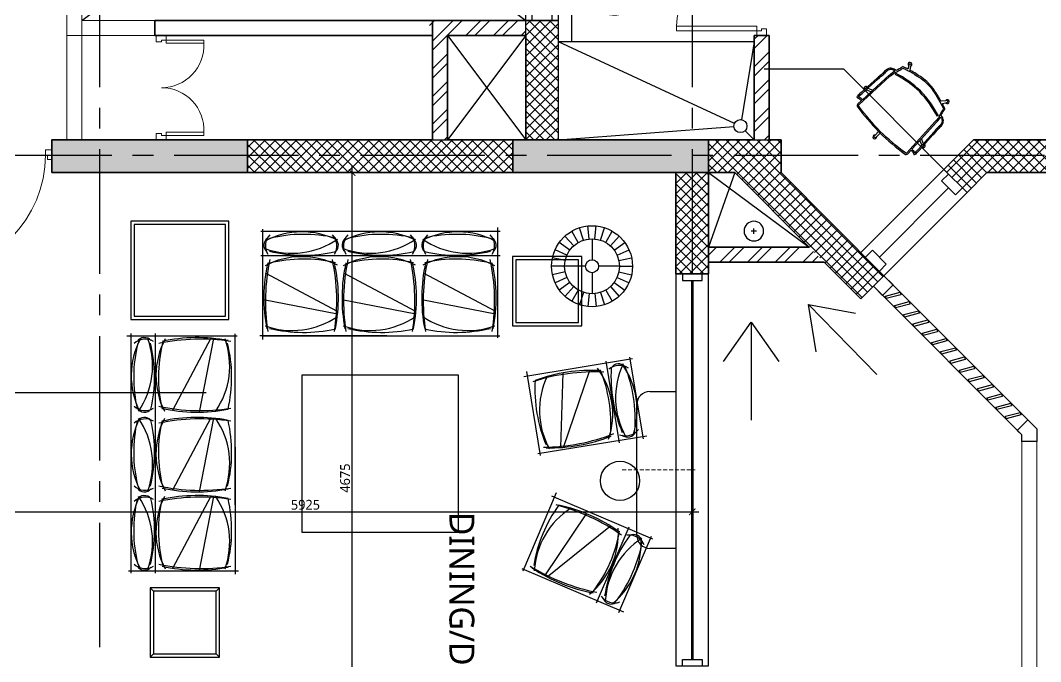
# Model space of a CAD drawing. Header units: millimetres. Extents: x -2409243 to -2334937, y -643723 to -441957.
# Drawn here: x -2354916 to -2347102, y -488084 to -483178 of the extents above; entities that cross this region are included whole.
import ezdxf

# ---------------------------------------------------------------- set-up
doc = ezdxf.new("R2010")
doc.units = ezdxf.units.MM
doc.header["$MEASUREMENT"] = 0
doc.header["$PDMODE"] = 67
doc.linetypes.add('CENTER2', pattern=[28.575, 19.05, -3.175, 3.175, -3.175])
doc.linetypes.add('DASHED2', pattern=[0.375, 0.25, -0.125])
for name, color, linetype in [('A-Anno-Dims', 7, 'Continuous'), ('A-Anno-Grid Lines', 154, 'Continuous'), ('A-Railing', 4, 'Continuous'), ('A-Sanitory', 181, 'Continuous'), ('A-Wall Patt', 8, 'Continuous'), ('A-Window', 4, 'Continuous'), ('S-Conc Patt', 9, 'Continuous'), ('TAGS', 7, 'Continuous')]:
    doc.layers.add(name, color=color, linetype=linetype)
for name, color, linetype, lineweight in [('A-Detail Lines', 8, 'Continuous', 25), ('A-Door', 4, 'Continuous', 9), ('A-DTLS-Elevation', 4, 'Continuous', 25), ('A-DTLS-Fine Elevation', 5, 'Continuous', 25), ('A-Wall Ele', 3, 'Continuous', 20), ('A-Wall Sec', 1, 'Continuous', 30), ('AREA', 6, 'Continuous', 25), ('COL', 15, 'Continuous', 25), ('HVAC Units', 60, 'Continuous', 30), ('S-Concrete', 40, 'Continuous', 30)]:
    doc.layers.add(name, color=color, linetype=linetype, lineweight=lineweight)
doc.layers.add('I-Furniture', color=7, linetype='Continuous', lineweight=25, true_color=0xd17000)
doc.layers.get('A-Anno-Dims').off()
doc.styles.get("Standard").update_dxf_attribs({"font": 'trebuc.ttf'})
doc.dimstyles.new('DIM 1', dxfattribs={"dimtxt": 175, "dimasz": 200, "dimexe": 100, "dimexo": 50, "dimgap": 125, "dimtad": 3, "dimdec": 0, "dimtxsty": 'Standard', "dimblk": 'OBLIQUE', "dimcen": 250, "dimdle": 100, "dimclrd": 256, "dimclre": 256, "dimclrt": 256, "dimadec": 0, "dimazin": 0, "dimtfac": 1, "dimtdec": 0, "dimtmove": 1, "dimatfit": 3, "dimldrblk": 'OBLIQUE', "dimfxl": 300, "dimfxlon": 1, "dimlwd": -1, "dimlwe": -1, "dimarcsym": 0})
doc.dimstyles.new('IIITD_WD_M @ 50', dxfattribs={"dimscale": 50, "dimtxt": 1.5, "dimasz": 1, "dimexe": 0.5, "dimexo": 0.25, "dimgap": 0.3, "dimtad": 1, "dimdec": 0, "dimrnd": 1, "dimzin": 0, "dimdsep": 46, "dimtxsty": 'Standard', "dimblk": 'ARCHTICK', "dimcen": 0.2, "dimdle": 1, "dimclrd": 1, "dimclre": 1, "dimclrt": 5, "dimadec": 0, "dimazin": 0, "dimtfac": 1, "dimtdec": 0, "dimtofl": 0, "dimtmove": 0, "dimatfit": 0, "dimfxl": 2, "dimfxlon": 1, "dimtolj": 1, "dimtzin": 0, "dimlwd": -1, "dimlwe": -1, "dimarcsym": 0})
pattern_1 = [(225, (-1525842.595, -761258.91), (39.7747564, -39.7747564), []), (315, (-1525842.595, -761258.91), (39.7747564, 39.7747564), [])]

# ---------------------------------------------------------------- blocks, each defined once
blk = doc.blocks.new('Cols Residences')
at = {"layer": 'S-Conc Patt'}
for points in [[(-20221.6, -8999.3), (-20221.6, -10499.3), (-19971.6, -10499.3), (-19971.6, -8999.3)], [(-20221.6, -12529.3), (-19971.6, -12529.3), (-19971.6, -14029.3), (-20221.6, -14029.3)]]:
    blk.add_hatch(color=256, dxfattribs=at).paths.add_polyline_path(points)
at = {"layer": 'S-Concrete', "lineweight": 35}
blk.add_lwpolyline([(-20221.6, -8999.3), (-20221.6, -10499.3), (-19971.6, -10499.3), (-19971.6, -8999.3)], close=True, dxfattribs=at)
at = {"layer": 'S-Concrete'}
blk.add_lwpolyline([(-20221.6, -12529.3), (-19971.6, -12529.3), (-19971.6, -14029.3), (-20221.6, -14029.3), (-20221.6, -12529.3)], dxfattribs=at)
blk = doc.blocks.new('Bay Win TRIAN')
at = {"layer": 'A-Window'}
for p, q in [((20940.3, -6881.9), (20303.9, -6245.5)), ((20763.5, -7058.7), (20127.1, -6422.3))]:
    blk.add_line(p, q, dxfattribs=at)
at = {"layer": 'A-Window', "color": 2, "lineweight": 30}
blk.add_line((20268.5, -6386.9), (20798.8, -6917.2), dxfattribs=at)
at = {"layer": 'A-Window'}
for points in [[(20268.5, -6280.8), (20321.5, -6333.9), (20215.5, -6439.9), (20162.4, -6386.9)], [(20904.9, -6917.2), (20851.9, -6864.2), (20745.8, -6970.3), (20798.8, -7023.3)]]:
    blk.add_lwpolyline(points, dxfattribs=at)
blk = doc.blocks.new('Big Drawing Win 3000')
at = {"layer": 'A-Window', "color": 2, "lineweight": 60}
blk.add_line((-25650, -16077.2), (-28550, -16077.2), dxfattribs=at)
at = {"layer": 'A-Window'}
for points in [[(-25600, -15952.2), (-28600, -15952.2), (-28600, -16202.2), (-25600, -16202.2)], [(-28600, -16002.2), (-28550, -16002.2), (-28550, -16152.2), (-28600, -16152.2)], [(-25600, -16002.2), (-25650, -16002.2), (-25650, -16152.2), (-25600, -16152.2)]]:
    blk.add_lwpolyline(points, dxfattribs=at)
blk = doc.blocks.new('ABL_Door_S - 1000 x 2100-11-3 Second Floor Lvl')
at = {"layer": 'A-Door', "color": 5}
for p, q in [((-500, 37.5), (-450, 37.5)), ((-500, -37.5), (-500, 37.5)), ((-450, 37.5), (-450, -2.5)), ((450, 37.5), (450, -2.5)), ((500, 37.5), (450, 37.5)), ((500, -37.5), (500, 37.5)), ((-500, -37.5), (-465, -37.5)), ((-465, -2.5), (-450, -2.5)), ((-465, -37.5), (-465, -2.5)), ((-430, -37.5), (-465, -37.5)), ((465, -2.5), (450, -2.5)), ((465, -37.5), (465, -2.5)), ((500, -37.5), (465, -37.5))]:
    blk.add_line(p, q, dxfattribs=at)
at = {"layer": 'A-Door', "color": 5, "lineweight": 18}
for p, q in [((-465, -37.5), (-465, -902.4)), ((-430, -37.5), (-430, -902.4)), ((-430, -902.4), (-465, -902.4))]:
    blk.add_line(p, q, dxfattribs=at)
at = {"layer": 'A-Door'}
blk.add_arc((-450, -2.5), 900, 271.27334, 0, dxfattribs=at)
blk = doc.blocks.new('ABL_Door_S - 750 x 2100-5-3 Second Floor Lvl')
at = {"layer": 'A-Door', "color": 5, "lineweight": 18}
for p, q in [((-375, 37.5), (-325, 37.5)), ((-375, -37.5), (-375, 37.5)), ((-325, 37.5), (-325, -2.5)), ((325, 37.5), (325, -2.5)), ((375, 37.5), (325, 37.5)), ((375, -37.5), (375, 37.5)), ((-375, -37.5), (-340, -37.5)), ((-340, -2.5), (-325, -2.5)), ((-340, -37.5), (-340, -2.5)), ((-340, -37.5), (-340, -652.3)), ((-305, -37.5), (-340, -37.5)), ((-305, -37.5), (-305, -652.3)), ((340, -2.5), (325, -2.5)), ((340, -37.5), (340, -2.5)), ((375, -37.5), (340, -37.5))]:
    blk.add_line(p, q, dxfattribs=at)
blk.add_lwpolyline([(-340, -652.3), (-305, -652.3)], dxfattribs=at)
at = {"layer": 'A-Door', "lineweight": 18}
blk.add_arc((-325, -2.5), 650, 271.76323, 0, dxfattribs=at)
blk = doc.blocks.new('Grid Residences')
at = {"layer": 'A-Anno-Grid Lines', "linetype": 'CENTER2', "ltscale": 50}
for p, q in [((-20086.6, 2923), (-20086.6, -27704.4)), ((12818.2, -9364.3), (-37818, -9364.3)), ((12818.2, -13904.3), (-37818, -13904.3))]:
    blk.add_line(p, q, dxfattribs=at)
blk = doc.blocks.new('Shaft 2')
at = {"layer": 'A-Detail Lines'}
for p, q in [((-10900, 51346.6), (-10100, 51946.6)), ((-10900, 51946.6), (-10100, 51346.6))]:
    blk.add_line(p, q, dxfattribs=at)
blk = doc.blocks.new('bs3')
at = {"layer": 'A-Detail Lines'}
for points in [[(-2919.3, 1473), (480.7, -1062)], [(-2919.3, -1062), (480.7, 1473)]]:
    blk.add_lwpolyline(points, dxfattribs=at)
blk = doc.blocks.new('Sink TOILET')
for points in [[(1123785.7, -93318, -0.12976), (1123805.1, -93244.7, -0.106426), (1123866.3, -93176, -0.084431), (1123952.1, -93133.3, -0.073534), (1124060.8, -93117.2, -0.073534), (1124169.5, -93133.3, -0.084431), (1124255.3, -93176, -0.106426), (1124316.5, -93244.7, -0.12976), (1124335.8, -93318, -0.12976), (1124316.5, -93391.3, -0.106426), (1124255.3, -93460, -0.084431), (1124169.5, -93502.7, -0.073534), (1124060.8, -93518.8, -0.073534), (1123952.1, -93502.7, -0.084431), (1123866.3, -93460, -0.106426), (1123805.1, -93391.3, -0.12976)], [(1123814.7, -93318, -0.12976), (1123830.3, -93259, -0.106426), (1123883.4, -93199.4, -0.084431), (1123960.5, -93161, -0.073534), (1124060.8, -93146.2, -0.073534), (1124161.1, -93161, -0.084431), (1124238.2, -93199.4, -0.106426), (1124291.3, -93259, -0.12976), (1124306.9, -93318, -0.12976), (1124291.3, -93377.1, -0.106426), (1124238.2, -93436.6, -0.084431), (1124161.1, -93475, -0.073534), (1124060.8, -93489.8, -0.073534), (1123960.5, -93475, -0.084431), (1123883.4, -93436.6, -0.106426), (1123830.3, -93377.1, -0.12976)]]:
    blk.add_lwpolyline(points, format="xyb", close=True)
for radius in [17.8, 12.2]:
    blk.add_circle((1124060.8, -93181.7), radius)
at = {"layer": 'A-Detail Lines'}
for points in [[(1124040.8, -93318), (1124080.8, -93318)], [(1124060.8, -93338), (1124060.8, -93298)]]:
    blk.add_lwpolyline(points, dxfattribs=at)
blk = doc.blocks.new('Arrsng 2')
at = {"layer": 'A-Sanitory'}
for points in [[(-3869.3, -15557), (-4161.9, -15526.8, -0.384412), (-4184.3, -15502), (-4184.3, -15222, -0.383904), (-4161.9, -15197.2, -0.001434), (-3870.6, -15167.1, -0.140641), (-3624.1, -15236.8, -0.259738), (-3554.3, -15362, -0.259738), (-3624.1, -15487.3, -0.139471)], [(-3959.3, -15426.9), (-3959.3, -15297.2, -0.422961), (-3856.3, -15197.2, -0.13189), (-3639.9, -15262.3, -0.259738), (-3584.3, -15362, -0.259738), (-3639.9, -15461.7, -0.13189), (-3856.3, -15526.8, -0.422961)]]:
    blk.add_lwpolyline(points, format="xyb", close=True, dxfattribs=at)
blk.add_arc((-3868.1, -15192), 25, 89.83998, 95.7189, dxfattribs=at)
blk = doc.blocks.new('Bt 01')
at = {"layer": 'A-Detail Lines'}
for points in [[(-2935.8, -16385), (-4284.3, -15762)], [(-2784.3, -15762), (-2882.3, -16356.6)], [(-4284.3, -16512), (-2940.2, -16409.7)], [(-2855, -16441.3), (-2784.3, -16512)]]:
    blk.add_lwpolyline(points, dxfattribs=at)
at = {"layer": 'A-Sanitory', "ltscale": 0.5}
blk.add_lwpolyline([(-3734.3, -14012), (-3734.3, -14670.6), (-3875.7, -14812), (-4284.3, -14812)], dxfattribs=at)
at = {"layer": 'A-Sanitory'}
for points in [[(-4184.3, -14812), (-4184.3, -15762)], [(-4184.3, -15762), (-4284.3, -15762)], [(-2784.3, -15762), (-4284.3, -15762)], [(-3609.3, -16512), (-4284.3, -16512)]]:
    blk.add_lwpolyline(points, dxfattribs=at)
blk.add_circle((-2890.4, -16406), 50, dxfattribs=at)
at = {"layer": 'A-Detail Lines'}
blk.add_blockref('Arrsng 2', (0, 0), dxfattribs=at)
at = {"layer": 'A-Sanitory', "ltscale": 0.5, "xscale": -1, "rotation": 90}
blk.add_blockref('Sink TOILET', (-97334.6, 1109662.9), dxfattribs=at)
blk = doc.blocks.new('the Vertical FIN')
at = {"layer": 'A-DTLS-Fine Elevation'}
blk.add_lwpolyline([(-1144062.6, 206601.7), (-1143968.4, 206667.7), (-1143956.9, 206651.3), (-1144051.1, 206585.4), (-1144062.6, 206601.7)], dxfattribs=at)
blk = doc.blocks.new('Shading B')
at = {"layer": 'A-DTLS-Fine Elevation', "color": 2}
blk.add_line((-1141727, 206625.5), (-1141645.7, 206706.8), dxfattribs=at)
for points in [[(-1141645.7, 206706.8), (-1141716.4, 206777.5)], [(-1141727, 206625.5), (-1141797.7, 206696.2)]]:
    blk.add_lwpolyline(points, dxfattribs=at)
blk.add_lwpolyline([(-1140659.8, 205558.3), (-1140695.2, 205593.7), (-1140613.9, 205675), (-1140544.8, 205605.9), (-1140544.8, 205508.3), (-1140659.8, 205508.3)], close=True, dxfattribs=at)
at = {"layer": 'A-DTLS-Fine Elevation', "rotation": 339.9999999999999}
for p in [(-137299.3, -378813.7), (-137228.5, -378884.4), (-137157.8, -378955.2), (-137087.1, -379025.9), (-137016.4, -379096.6), (-136945.7, -379167.3), (-136875, -379238), (-136804.3, -379308.7), (-136733.6, -379379.4), (-136662.9, -379450.1), (-136592.1, -379520.8), (-136521.4, -379591.6), (-136450.7, -379662.3), (-136380, -379733)]:
    blk.add_blockref('the Vertical FIN', p, dxfattribs=at)
blk = doc.blocks.new('Bal Shaft')
at = {"layer": 'A-Detail Lines'}
for points in [[(-823802.3, 207565.9), (-823030.9, 206995.9)], [(-823600.9, 207565.9), (-823802.3, 206995.9)]]:
    blk.add_lwpolyline(points, dxfattribs=at)
blk = doc.blocks.new('_Oblique')
at = {"layer": 'AREA', "color": 0, "lineweight": -2}
blk.add_line((-0.5, -0.5), (0.5, 0.5), dxfattribs=at)
blk = doc.blocks.new('RW pipe')
at = {"layer": 'A-Detail Lines'}
for points in [[(-912762.9, 292095.2), (-912762.9, 292055.2)], [(-912742.9, 292075.2), (-912782.9, 292075.2)]]:
    blk.add_lwpolyline(points, dxfattribs=at)
at = {"layer": 'A-DTLS-Elevation'}
blk.add_circle((-912762.9, 292075.2), 75, dxfattribs=at)
blk = doc.blocks.new('Int. Un Split')
at = {"layer": 'HVAC Units'}
for p, q in [((-200, 600), (0, 600)), ((0, 600), (0, -600)), ((-300, -500), (-300, 500)), ((0, -600), (-200, -600))]:
    blk.add_line(p, q, dxfattribs=at)
at = {"layer": 'HVAC Units', "color": 8, "linetype": 'DASHED2', "lineweight": 5, "ltscale": 120}
blk.add_line((-411.9, 0), (148.5, 0), dxfattribs=at)
at = {"layer": 'HVAC Units'}
for centre, start, end in [((-200, 500), 90, 180), ((-200, -500), 180, 270)]:
    blk.add_arc(centre, 100, start, end, dxfattribs=at)
blk = doc.blocks.new('A$C656051B6')
for points in [[(-1417, 344.4), (-864.1, 50.9)], [(-1415.1, 364.7), (-850.3, 255.2)], [(-806.7, 344.4), (-253.7, 50.9)], [(-804.8, 364.7), (-240, 255.2)], [(-206.3, 344.4), (346.6, 50.9)], [(-204.4, 364.7), (360.4, 255.2)]]:
    blk.add_lwpolyline(points)
at = {"layer": 'I-Furniture'}
for p, q in [((367.4, 557.1), (367.4, -285.5)), ((-141.3, 531), (-1449, 531)), ((-1432.6, 546.1), (-1432.6, -298.1)), ((-582.6, 531), (389.8, 531)), ((-1451.5, -83.4), (381.9, -83.4)), ((-1451.5, -269), (381.9, -269))]:
    blk.add_line(p, q, dxfattribs=at)
blk.add_lwpolyline([(367.4, -129.5), (367.4, -285.5)], dxfattribs=at)
at = {"layer": 'I-Furniture', "color": 0, "linetype": 'ByBlock'}
for centre, radius, start, end in [((-193.5, 240), 1227.2, 168.90176, 192.65426), ((-1117.2, -592.6), 1096.3, 77.14269, 103.70873), ((-2077.5, 240), 1227.2, 347.34574, 11.09824), ((416.7, 240), 1227.2, 168.90176, 192.65426), ((-543.6, -592.6), 1096.3, 76.29127, 102.85731), ((-1467.2, 240), 1227.2, 347.34574, 11.09824), ((1015.1, 240), 1227.2, 168.90176, 192.65426), ((54.8, -592.6), 1096.3, 76.29127, 102.85731), ((-868.8, 240), 1227.2, 347.34574, 11.09824), ((-1117.2, 1039.2), 1096.3, 256.29127, 282.85731), ((-543.6, 1039.2), 1096.3, 257.14269, 283.70873), ((54.8, 1039.2), 1096.3, 257.14269, 283.70873), ((-1355.7, -163.9), 65, 130.33703, 237.19717), ((-1117.2, -1183.2), 1096.3, 77.14269, 103.70873), ((-915.3, -163.9), 65, 302.80283, 49.66297), ((-745.5, -163.9), 65, 130.33703, 237.19717), ((-543.6, -1183.2), 1096.3, 76.29127, 102.85731), ((-305.1, -163.9), 65, 302.80283, 49.66297), ((-147.1, -163.9), 65, 130.33703, 237.19717), ((54.8, -1183.2), 1096.3, 76.29127, 102.85731), ((293.4, -163.9), 65, 302.80283, 49.66297), ((-1117.2, 849.5), 1096.3, 256.29127, 282.85731), ((-543.6, 849.5), 1096.3, 257.14269, 283.70873), ((54.8, 849.5), 1096.3, 257.14269, 283.70873)]:
    blk.add_arc(centre, radius, start, end, dxfattribs=at)
at = {"layer": 'I-Furniture', "linetype": 'ByBlock'}
for centre, radius, start, end in [((-1204.2, -123.8), 612.6, 55.58084, 109.77951), ((118.3, 264.8), 1527.2, 171.27227, 192.03847), ((-2389.3, 264.8), 1527.2, 347.96153, 8.72773), ((-456.6, -123.8), 612.6, 70.22049, 124.41916), ((728.6, 264.8), 1527.2, 171.27227, 192.03847), ((-1779.1, 264.8), 1527.2, 347.96153, 8.72773), ((141.8, -123.8), 612.6, 70.22049, 124.41916), ((1327, 264.8), 1527.2, 171.27227, 192.03847), ((-1180.7, 264.8), 1527.2, 347.96153, 8.72773), ((-1129.6, 527.3), 603.3, 242.13934, 296.76432), ((-531.2, 527.3), 603.3, 243.23568, 297.86066), ((67.2, 527.3), 603.3, 243.23568, 297.86066), ((-1204.2, -714.4), 612.6, 55.58084, 109.77951), ((-1283.5, -158.2), 125.3, 149.24272, 222.9121), ((-987.5, -158.2), 125.3, 317.0879, 30.75728), ((-456.6, -714.4), 612.6, 70.22049, 124.41916), ((-673.3, -158.2), 125.3, 149.24272, 222.9121), ((-377.2, -158.2), 125.3, 317.0879, 30.75728), ((141.8, -714.4), 612.6, 70.22049, 124.41916), ((-74.9, -158.2), 125.3, 149.24272, 222.9121), ((221.2, -158.2), 125.3, 317.0879, 30.75728), ((-1129.6, 337.6), 603.3, 242.13934, 296.76432), ((-531.2, 337.6), 603.3, 243.23568, 297.86066), ((67.2, 337.6), 603.3, 243.23568, 297.86066)]:
    blk.add_arc(centre, radius, start, end, dxfattribs=at)
blk = doc.blocks.new('couch')
for points in [[(-1417, 344.4), (-867.2, 50.9)], [(-1415.1, 364.7), (-853.4, 255.2)]]:
    blk.add_lwpolyline(points)
at = {"layer": 'I-Furniture'}
for p, q in [((-832.3, 557.1), (-832.3, -285.5)), ((-797.5, 531), (-1449, 531)), ((-1432.6, 546.1), (-1432.6, -298.1)), ((-1451.5, -83.4), (-817.9, -83.4)), ((-1451.5, -269), (-817.9, -269))]:
    blk.add_line(p, q, dxfattribs=at)
at = {"layer": 'I-Furniture', "color": 0, "linetype": 'ByBlock'}
for centre, radius, start, end in [((-193.5, 240), 1227.2, 168.90176, 192.65426), ((-1118.8, -579), 1082.7, 77.06197, 103.79485), ((-2080.6, 240), 1227.2, 347.34574, 11.09824), ((-1118.8, 1025.6), 1082.7, 256.20515, 282.93803), ((-1355.7, -163.9), 65, 130.33703, 237.19717), ((-1118.8, -1169.6), 1082.7, 77.06197, 103.79485), ((-918.5, -163.9), 65, 302.80283, 49.66297), ((-1118.8, 835.9), 1082.7, 256.20515, 282.93803)]:
    blk.add_arc(centre, radius, start, end, dxfattribs=at)
at = {"layer": 'I-Furniture', "linetype": 'ByBlock'}
for centre, radius, start, end in [((-1205.3, -117.3), 606.1, 55.39117, 109.88571), ((118.3, 264.8), 1527.2, 171.27227, 192.03847), ((-2392.5, 264.8), 1527.2, 347.96153, 8.72773), ((-1131.2, 520.8), 596.7, 241.98471, 296.91264), ((-1205.3, -707.9), 606.1, 55.39117, 109.88571), ((-1283.5, -158.2), 125.3, 149.24272, 222.9121), ((-990.7, -158.2), 125.3, 317.0879, 30.75728), ((-1131.2, 331.1), 596.7, 241.98471, 296.91264)]:
    blk.add_arc(centre, radius, start, end, dxfattribs=at)
blk = doc.blocks.new('A$C356C794F')
at = {"layer": 'I-Furniture'}
for points in [[(-134.4, 171.4), (-193.1, 252.3)], [(-96.3, 193.3), (-137, 284.7)], [(-54.6, 206.9), (-75.4, 304.7)], [(-10.9, 211.5), (-10.9, 311.5)], [(32.7, 206.9), (53.5, 304.7)], [(74.5, 193.3), (115.2, 284.7)], [(112.5, 171.4), (171.3, 252.3)], [(-192.8, 106.5), (-279.4, 156.5)], [(-167, 142), (-241.3, 208.9)], [(-10.9, 211.5), (-10.9, 51.5)], [(145.1, 142), (219.4, 208.9)], [(170.9, 106.5), (257.5, 156.5)], [(-210.7, 66.4), (-305.8, 97.3)], [(188.8, 66.4), (283.9, 97.3)], [(-219.8, 23.4), (-319.2, 33.9)], [(-220.9, 1.5), (-60.9, 1.5)], [(39.1, 1.5), (199.1, 1.5)], [(197.9, 23.4), (297.4, 33.9)], [(-219.8, -20.5), (-319.2, -30.9)], [(-210.7, -63.4), (-305.8, -94.3)], [(-10.9, -48.5), (-10.9, -208.5)], [(188.8, -63.4), (283.9, -94.3)], [(197.9, -20.5), (297.4, -30.9)], [(-192.8, -103.5), (-279.4, -153.5)], [(-167, -139), (-241.3, -206)], [(145.1, -139), (219.4, -206)], [(170.9, -103.5), (257.5, -153.5)], [(-134.4, -168.4), (-193.1, -249.3)], [(-96.3, -190.4), (-137, -281.7)], [(-54.6, -203.9), (-75.4, -301.8)], [(-10.9, -208.5), (-10.9, -308.5)], [(32.7, -203.9), (53.5, -301.8)], [(74.5, -190.4), (115.2, -281.7)], [(112.5, -168.4), (171.3, -249.3)]]:
    blk.add_lwpolyline(points, dxfattribs=at)
for radius in [310, 210, 50]:
    blk.add_circle((-10.9, 1.5), radius, dxfattribs=at)
blk = doc.blocks.new('A$C02F26D92')
at = {"layer": 'I-Furniture'}
for p, q in [((-510.7, 504.6), (-535.7, 529.6)), ((-30.7, 504.6), (-5.7, 529.6)), ((-510.7, 24.6), (-535.7, -0.4)), ((-30.7, 24.6), (-5.7, -0.4))]:
    blk.add_line(p, q, dxfattribs=at)
for points in [[(-535.7, -0.4), (-5.7, -0.4), (-5.7, 529.6), (-535.7, 529.6)], [(-510.7, 24.6), (-30.7, 24.6), (-30.7, 504.6), (-510.7, 504.6)]]:
    blk.add_lwpolyline(points, close=True, dxfattribs=at)
blk = doc.blocks.new('Shaft Door')
at = {"layer": 'A-Door', "lineweight": 18}
for p, q in [((-2349.3, -1177), (-2349.3, -1227)), ((-2274.3, -1177), (-2349.3, -1177)), ((-2349.3, -1227), (-2309.3, -1227)), ((-2309.3, -1212), (-2309.3, -1227)), ((-2274.3, -1212), (-2309.3, -1212)), ((-2274.3, -1177), (-2274.3, -1212)), ((-2274.3, -1212), (-1984.7, -1212)), ((-2274.3, -1237), (-2274.3, -1212)), ((-1984.7, -1212), (-1984.7, -1237)), ((-2349.3, -1927), (-2309.3, -1927)), ((-2349.3, -1977), (-2349.3, -1927)), ((-2309.3, -1942), (-2309.3, -1927)), ((-2274.3, -1942), (-2309.3, -1942)), ((-2274.3, -1917), (-1984.5, -1917)), ((-2274.3, -1942), (-2274.3, -1917)), ((-2274.3, -1977), (-2274.3, -1942)), ((-1984.5, -1917), (-1984.5, -1942)), ((-2274.3, -1977), (-2349.3, -1977))]:
    blk.add_line(p, q, dxfattribs=at)
for points in [[(-1984.5, -1237), (-2274.3, -1237)], [(-1984.7, -1942), (-2274.3, -1942)]]:
    blk.add_lwpolyline(points, dxfattribs=at)
for centre, start, end in [((-2309.3, -1252), 270, 2.64536), ((-2309.3, -1902), 357.35464, 90)]:
    blk.add_arc(centre, 325, start, end, dxfattribs=at)
blk = doc.blocks.new('executive study table')
at = {"layer": 'I-Furniture'}
for p, q in [((-154.8, 570.5), (-132.8, 571.8)), ((-140.1, 567.4), (-138.6, 571.4)), ((-171.4, 533), (-152.1, 533.9)), ((-171.4, 7.1), (-152.1, 6.3)), ((-154.8, -30.4), (-132.8, -31.6)), ((-140.1, -27.3), (-138.6, -31.3))]:
    blk.add_line(p, q, dxfattribs=at)
for points in [[(-509.3, 270.1, -0.04406), (-503.5, 336.3, -0.026544), (-479.9, 437.2), (-506.4, 458, -3.638528), (-496.2, 469.6), (-474.1, 456.5, -0.010397), (-461.2, 495, -0.318214), (-451.9, 501.6, 0.043075), (-444.2, 502.2, 0.035302), (-412, 510, 0.013054), (-402.6, 513.2, -0.140274), (-393.2, 546.3, -0.187796), (-364.5, 567.7, -0.087841), (-327.1, 571.3, 0.059908), (-290.6, 572.8, -0.051364), (-253.8, 574.9), (-195.8, 578.2), (-157.3, 580.4, -1), (-129.2, 582), (-94.6, 584), (-77.1, 585, -0.040528), (-60.7, 584.6, 0.019703), (-50, 583.9, -0.367951), (-46, 580.2, -0.076399), (-46.1, 573.9, -0.223629), (-47.9, 571.3, -0.09063), (-48.4, 571.1, 0.435593), (-48.6, 570.8), (-49.6, 566.3, 0.041397), (-51.7, 551.8, 0.005779), (-52.3, 541.9, 0.01447), (-52.3, 538.4), (-15.2, 540.1, -0.416429), (3.3, 523.6, -0.025896), (23.2, 279.6), (60, 277.5, -3.543521), (59.1, 262.1), (23.2, 261.7, -0.026019), (3.3, 16.5, -0.416429), (-15.2, 0), (-52.3, 1.7, 0.01447), (-52.3, -1.7, 0.005779), (-51.7, -11.7, 0.041397), (-49.6, -26.2), (-48.6, -30.7, 0.435593), (-48.4, -31, -0.09063), (-47.9, -31.2, -0.223629), (-46.1, -33.7, -0.076399), (-46, -40.1, -0.367951), (-50, -43.7, 0.019703), (-60.7, -44.4, -0.040528), (-77.1, -44.8), (-94.6, -43.8), (-129.2, -41.8, -1), (-157.3, -40.2), (-195.8, -38), (-253.8, -34.7, -0.051364), (-290.6, -32.6, 0.059908), (-327.1, -31.2, -0.087841), (-364.5, -27.6, -0.187796), (-393.2, -6.1, -0.140274), (-402.6, 26.9, 0.013054), (-412, 30.2, 0.035302), (-444.2, 37.9, 0.043075), (-451.9, 38.6, -0.318214), (-461.2, 45.1, -0.010397), (-474.1, 83.6), (-496.2, 70.5, -3.638528), (-506.4, 82.2), (-479.9, 102.9, -0.026544), (-503.5, 203.8, -0.04406)], [(-154.8, 570.5), (-171.4, 533), (-338.7, 525.4, 0.002292), (-353, 524.7), (-376.5, 521.6, 0.066419), (-392.5, 517.3, -0.120179), (-384.7, 541, -0.187796), (-361.8, 558.1, -0.087841), (-327.9, 561.3, 0.059908), (-289, 562.9, -0.052112), (-253.7, 564.9), (-195.2, 568.2)], [(-152.1, 533.9), (-62.3, 538, -0.01546), (-62.3, 542.3, -0.005779), (-61.7, 552.4, -0.041397), (-59.4, 568.6), (-58.4, 572.5, -0.044554), (-58, 574.3, -0.006403), (-61.7, 574.6, 0.040528), (-76.6, 575), (-94, 574), (-132.8, 571.8, -0.154174), (-140.1, 567.4)], [(-499.3, 270.1, 0.04406), (-493.6, 205.6, 0.042095), (-451.8, 48.6, -0.042637), (-442.5, 47.8, -0.035302), (-409, 39.7, -0.026112), (-389.4, 32.4, 0.070764), (-375.2, 28.4), (-352.1, 25.4, 0.002232), (-338.2, 24.7), (-14.7, 10, 0.431435), (-6.7, 17.3, 0.026929), (13.4, 270.1, 0.026929), (-6.7, 522.8, 0.431435), (-14.7, 530.1), (-338.2, 515.4, 0.002232), (-352.1, 514.7), (-375.2, 511.7, 0.070764), (-389.4, 507.8, -0.026112), (-409, 500.4, -0.035302), (-442.5, 492.3, -0.042637), (-451.8, 491.6, 0.042095), (-493.6, 334.6, 0.04406)], [(-154.8, -30.4), (-171.4, 7.1), (-338.7, 14.7, -0.002292), (-353, 15.5), (-376.5, 18.5, -0.066419), (-392.5, 22.8, 0.120179), (-384.7, -0.8, 0.187796), (-361.8, -17.9, 0.087841), (-327.9, -21.2, -0.059908), (-289, -22.8, 0.052112), (-253.7, -24.7), (-195.2, -28.1)], [(-152.1, 6.3), (-62.3, 2.2, 0.01546), (-62.3, -2.1, 0.005779), (-61.7, -12.3, 0.041397), (-59.4, -28.5), (-58.4, -32.4, 0.044554), (-58, -34.1, 0.006403), (-61.7, -34.5, -0.040528), (-76.6, -34.8), (-94, -33.8), (-132.8, -31.6, 0.154174), (-140.1, -27.3)]]:
    blk.add_lwpolyline(points, format="xyb", close=True, dxfattribs=at)
for points in [[(-157.3, 580.4), (-129.2, 582)], [(-157.3, -40.2), (-129.2, -41.8)]]:
    blk.add_lwpolyline(points, dxfattribs=at)
for points in [[(-496.2, 469.6), (-505.3, 475, 0.915293), (-513.5, 463.6), (-506.4, 458)], [(-385.5, 38.8, -0.074007), (-424.7, 270.1, -0.074007), (-385.5, 501.3)], [(-375.9, 41.9, -0.073942), (-414.7, 270.1, -0.073942), (-375.9, 498.2)], [(23.4, 270.1, -0.000012), (23.4, 270, -0.000012)], [(60, 277.5), (69.1, 277, -0.745022), (68.1, 262.2), (59.1, 262.1)], [(-496.2, 70.5), (-505.3, 65.1, -0.915293), (-513.5, 76.6), (-506.4, 82.2)]]:
    blk.add_lwpolyline(points, format="xyb", dxfattribs=at)
at = {"layer": 'I-Furniture', "elevation": -950}
blk.add_lwpolyline([(23.6, 261.7, 0.001894), (23.2, 279.6, 0.000296)], format="xyb", dxfattribs=at)
blk = doc.blocks.new('_ArchTick')
at = {"color": 0, "linetype": 'ByBlock', "const_width": 0.15}
blk.add_lwpolyline([(-0.5, -0.5), (0.5, 0.5)], dxfattribs=at)
blk = doc.blocks.new('*D749')
at = {"layer": 'A-Railing', "color": 1}
for p, q in [((-2352375.3, -489067.8), (-2352375.3, -484292.8)), ((-2352475.3, -484342.8), (-2352350.3, -484342.8)), ((-2352475.3, -489017.8), (-2352350.3, -489017.8))]:
    blk.add_line(p, q, dxfattribs=at)
at = {"layer": 'Defpoints', "color": 0}
for p in [(-2352534.9, -484342.8), (-2352375.3, -484342.8), (-2352534.9, -489017.8)]:
    blk.add_point(p, dxfattribs=at)
at = {"layer": 'A-Railing', "color": 1, "xscale": 50, "yscale": 50, "zscale": 50}
for p, rotation in [((-2352375.3, -484342.8), 90), ((-2352375.3, -489017.8), 270)]:
    blk.add_blockref('_ArchTick', p, dxfattribs=dict(at, rotation=rotation))
at = {"layer": 'A-Railing', "color": 5, "insert": (-2352428.6, -486680.3), "char_height": 75, "attachment_point": 5, "rotation": 90}
blk.add_mtext('\\A1;4675', dxfattribs=at)
blk = doc.blocks.new('*D750')
at = {"layer": 'A-Railing', "color": 1}
for p, q in [((-2355744.9, -486938.1), (-2349719.9, -486938.1)), ((-2355694.9, -487038.1), (-2355694.9, -486913.1)), ((-2349769.9, -487038.1), (-2349769.9, -486913.1))]:
    blk.add_line(p, q, dxfattribs=at)
at = {"layer": 'Defpoints', "color": 0}
for p in [(-2349769.9, -486938.1), (-2355694.9, -487115.2), (-2349769.9, -487115.2)]:
    blk.add_point(p, dxfattribs=at)
at = {"layer": 'A-Railing', "color": 1, "xscale": 50, "yscale": 50, "zscale": 50, "rotation": 180}
blk.add_blockref('_ArchTick', (-2355694.9, -486938.1), dxfattribs=at)
at = {"layer": 'A-Railing', "color": 1, "xscale": 50, "yscale": 50, "zscale": 50}
blk.add_blockref('_ArchTick', (-2349769.9, -486938.1), dxfattribs=at)
at = {"layer": 'A-Railing', "color": 5, "insert": (-2352732.4, -486884.8), "char_height": 75, "attachment_point": 5}
blk.add_mtext('\\A1;5925', dxfattribs=at)

msp = doc.modelspace()

# ---------------------------------------------------------------- hatches: boundary and pattern name
at = {"layer": 'A-Wall Patt'}
h = msp.add_hatch(dxfattribs=at)
h.set_pattern_fill('ANSI37', color=256, scale=450, angle=180, style=0)
h.set_pattern_definition([(225, (-2350856.44, -484218.71), (39.7748, -39.7748), []), (315, (-2350856.44, -484218.71), (39.7748, 39.7748), [])])
h.paths.add_polyline_path([(-2351144.9, -484342.8), (-2351144.9, -484092.8), (-2353174.9, -484092.8), (-2353174.9, -484342.8)])
h.paths.add_polyline_path([(-2351044.9, -484092.8), (-2350794.9, -484092.8), (-2350794.9, -483177.8), (-2351044.9, -483177.8)])
h = msp.add_hatch(dxfattribs=at)
h.set_pattern_fill('ANSI32', color=256, scale=400, style=0)
h.set_pattern_definition([(45, (-2351708.36, -483284.29), (-106.066, 106.066), []), (45, (-2351637.65, -483284.29), (-106.066, 106.066), [])])
h.paths.add_polyline_path([(-2351782.2, -483177.8), (-2351782.2, -483292.8), (-2351759.9, -483292.8), (-2351759.9, -484092.8), (-2351644.9, -484092.8), (-2351644.9, -483292.8), (-2351044.9, -483292.8), (-2351044.9, -483177.8)])
h = msp.add_hatch(dxfattribs=at)
h.set_pattern_fill('ANSI32', color=256, scale=400, style=0)
h.set_pattern_definition([(45, (-1525842.6, -761258.91), (-106.066017, 106.066017), []), (45, (-1525771.88, -761258.91), (-106.066017, 106.066017), [])])
h.paths.add_polyline_path([(-2349294.9, -484091.8), (-2349179.9, -484091.8), (-2349179.9, -483292.3), (-2349294.9, -483292.3)])
h = msp.add_hatch(dxfattribs=at)
h.set_pattern_fill('ANSI37', color=256, scale=450, angle=180, style=0)
h.set_pattern_definition(pattern_1)
h.paths.add_polyline_path([(-2349089.9, -484092.8), (-2349644.9, -484092.8), (-2349644.9, -484342.8), (-2349443.4, -484342.8), (-2348478.2, -485308), (-2348301.5, -485131.2), (-2349089.9, -484342.8)])
h = msp.add_hatch(dxfattribs=at)
h.set_pattern_fill('ANSI37', color=256, scale=450, angle=180, style=0)
h.set_pattern_definition(pattern_1)
h.paths.add_polyline_path([(-2346024.9, -484092.8), (-2347616.6, -484092.8), (-2347841.8, -484318), (-2347665.1, -484494.8), (-2347513, -484342.8), (-2346024.9, -484342.8)])
h = msp.add_hatch(dxfattribs=at)
h.set_pattern_fill('ANSI37', color=256, scale=450, angle=180, style=0)
h.set_pattern_definition(pattern_1)
h.paths.add_polyline_path([(-2349644.9, -485117.8), (-2349644.9, -484342.8), (-2349894.9, -484342.8), (-2349894.9, -485117.8)])
h = msp.add_hatch(dxfattribs=at)
h.set_pattern_fill('ANSI32', color=256, scale=400, style=0)
h.set_pattern_definition([(45, (-2351525.57, -482115.75), (-106.066, 106.066), []), (45, (-2351454.86, -482115.75), (-106.066, 106.066), [])])
h.paths.add_polyline_path([(-2349643.9, -484912.8), (-2349643.9, -485027.8), (-2348758.4, -485027.8), (-2348873.4, -484912.8)])

# ---------------------------------------------------------------- linework, layer by layer
at = {"layer": 'A-Detail Lines'}
for points in [[(-2349446.3, -483965.7), (-2350794.9, -483342.8)], [(-2349294.9, -483342.8), (-2349392.8, -483937.4)], [(-2350794.9, -484092.8), (-2349450.8, -483990.5)], [(-2349365.6, -484022.1), (-2349294.9, -484092.8)]]:
    msp.add_lwpolyline(points, dxfattribs=at)
at = {"layer": 'A-Sanitory'}
for points in [[(-2350694.9, -482142.8), (-2350694.9, -483342.8)], [(-2350694.9, -483342.8), (-2350794.9, -483342.8)], [(-2349294.9, -483342.8), (-2350794.9, -483342.8)], [(-2350119.9, -484092.8), (-2350794.9, -484092.8)]]:
    msp.add_lwpolyline(points, dxfattribs=at)
msp.add_circle((-2349401, -483986.7), 50, dxfattribs=at)
at = {"layer": 'A-Wall Ele'}
for p, q in [((-2348301.5, -485131.2), (-2347129.9, -486302.8)), ((-2348301.5, -485131.2), (-2347129.9, -486302.8)), ((-2347244.9, -486350.4), (-2348382.8, -485212.5)), ((-2347244.9, -486350.4), (-2348382.8, -485212.5)), ((-2347129.9, -486302.8), (-2347129.9, -491042.8)), ((-2347129.9, -486302.8), (-2347129.9, -491042.8)), ((-2347244.9, -490927.8), (-2347244.9, -486350.4)), ((-2347244.9, -490927.8), (-2347244.9, -486350.4))]:
    msp.add_line(p, q, dxfattribs=at)
for points in [[(-2354559.9, -484092.8), (-2354559.9, -480527.8), (-2351044.9, -480527.8)], [(-2353884.9, -483292.8), (-2354559.9, -483292.8), (-2354559.9, -480527.8), (-2351044.9, -480527.8)], [(-2351044.9, -480642.8), (-2354444.9, -480642.8), (-2354444.9, -484092.8)], [(-2351044.9, -480642.8), (-2354444.9, -480642.8), (-2354444.9, -483177.8), (-2353884.9, -483177.8)]]:
    msp.add_lwpolyline(points, dxfattribs=at)
at = {"layer": 'A-Wall Patt'}
msp.add_line((-2409243.5, -486026.3), (-2353492.2, -486026.3), dxfattribs=at)
at = {"layer": 'A-Wall Sec', "lineweight": 35}
for p, q in [((-2350794.9, -483177.8), (-2353884.9, -483177.8)), ((-2353884.9, -483177.8), (-2353884.9, -483292.8)), ((-2350794.9, -483177.8), (-2351759.9, -483177.8)), ((-2351759.9, -483177.8), (-2351759.9, -483292.8)), ((-2353884.9, -483292.8), (-2351759.9, -483292.8)), ((-2351759.9, -483292.8), (-2351759.9, -483292.8)), ((-2351759.9, -483292.8), (-2351759.9, -484092.8)), ((-2351759.9, -483292.8), (-2351759.9, -484092.8)), ((-2351644.9, -483292.8), (-2351044.9, -483292.8)), ((-2351644.9, -484092.8), (-2351644.9, -483292.8)), ((-2351644.9, -483292.8), (-2351044.9, -483292.8)), ((-2351644.9, -484092.8), (-2351644.9, -483292.8)), ((-2351044.9, -483292.8), (-2351044.9, -484092.8)), ((-2351044.9, -483292.8), (-2351044.9, -484092.8)), ((-2349294.9, -484092.8), (-2349294.9, -483292.3)), ((-2349294.9, -483292.3), (-2349179.9, -483292.3)), ((-2349294.9, -484092.8), (-2349294.9, -483292.3)), ((-2349294.9, -483292.3), (-2349179.9, -483292.3)), ((-2349179.9, -483292.3), (-2349179.9, -484092.8)), ((-2349179.9, -483292.3), (-2349179.9, -484092.8)), ((-2351759.9, -484092.8), (-2353174.9, -484092.8)), ((-2351759.9, -484092.8), (-2353174.9, -484092.8)), ((-2351144.9, -484092.8), (-2351644.9, -484092.8)), ((-2351144.9, -484092.8), (-2351644.9, -484092.8)), ((-2349294.9, -484092.8), (-2349644.9, -484092.8)), ((-2349294.9, -484092.8), (-2349644.9, -484092.8)), ((-2349089.9, -484092.8), (-2349179.9, -484092.8)), ((-2349089.9, -484092.8), (-2349179.9, -484092.8)), ((-2349089.9, -484342.8), (-2349089.9, -484092.8)), ((-2349089.9, -484342.8), (-2349089.9, -484092.8)), ((-2347616.6, -484092.8), (-2347841.8, -484318)), ((-2347616.6, -484092.8), (-2347841.8, -484318)), ((-2346734.9, -484092.8), (-2347616.6, -484092.8)), ((-2346734.9, -484092.8), (-2347616.6, -484092.8)), ((-2353174.9, -484342.8), (-2351144.9, -484342.8)), ((-2353174.9, -484342.8), (-2351144.9, -484342.8)), ((-2349894.9, -484342.8), (-2349894.9, -485117.8)), ((-2349894.9, -484342.8), (-2349894.9, -485117.8)), ((-2349644.9, -485117.8), (-2349644.9, -484342.8)), ((-2349644.9, -484342.8), (-2349443.4, -484342.8)), ((-2349644.9, -485117.8), (-2349644.9, -484342.8)), ((-2349644.9, -484342.8), (-2349443.4, -484342.8)), ((-2348873.4, -484912.8), (-2349443.4, -484342.8)), ((-2348873.4, -484912.8), (-2349443.4, -484342.8)), ((-2348301.5, -485131.2), (-2349089.9, -484342.8)), ((-2348301.5, -485131.2), (-2349089.9, -484342.8)), ((-2347665.1, -484494.8), (-2347841.8, -484318)), ((-2347665.1, -484494.8), (-2347841.8, -484318)), ((-2347665.1, -484494.8), (-2347513, -484342.8)), ((-2347665.1, -484494.8), (-2347513, -484342.8)), ((-2347513, -484342.8), (-2346024.9, -484342.8)), ((-2347513, -484342.8), (-2346024.9, -484342.8)), ((-2349644.9, -484912.8), (-2348873.4, -484912.8)), ((-2349644.9, -484912.8), (-2348873.4, -484912.8)), ((-2349644.9, -485027.8), (-2348758.4, -485027.8)), ((-2349644.9, -485027.8), (-2348758.4, -485027.8)), ((-2348478.2, -485308), (-2348758.4, -485027.8)), ((-2348478.2, -485308), (-2348758.4, -485027.8)), ((-2349894.9, -485117.8), (-2349644.9, -485117.8)), ((-2349894.9, -485117.8), (-2349644.9, -485117.8)), ((-2348478.2, -485308), (-2348301.5, -485131.2)), ((-2348478.2, -485308), (-2348301.5, -485131.2))]:
    msp.add_line(p, q, dxfattribs=at)
at = {"layer": 'A-Wall Sec'}
for p, q in [((-2351044.9, -483292.8), (-2351044.9, -483177.8)), ((-2351044.9, -483292.8), (-2351044.9, -483177.8)), ((-2351759.9, -484092.8), (-2351644.9, -484092.8)), ((-2351759.9, -484092.8), (-2351644.9, -484092.8)), ((-2349294.9, -484092.8), (-2349179.9, -484092.8)), ((-2349294.9, -484092.8), (-2349179.9, -484092.8))]:
    msp.add_line(p, q, dxfattribs=at)
msp.add_lwpolyline([(-2350794.9, -484092.8), (-2350794.9, -484092.8), (-2350794.9, -483177.8)], dxfattribs=at)
msp.add_lwpolyline([(-2350794.9, -484092.8), (-2350794.9, -484092.8), (-2350794.9, -483177.8)], dxfattribs=at)
at = {"layer": 'A-Window'}
for points in [[(-2351044.9, -483177.8), (-2351044.9, -482577.8)], [(-2350794.9, -483177.8), (-2350794.9, -482577.8)], [(-2350994.9, -483177.8), (-2350994.9, -483127.8), (-2350844.9, -483127.8), (-2350844.9, -483177.8)]]:
    msp.add_lwpolyline(points, dxfattribs=at)
at = {"layer": 'COL'}
for points in [[(-2354674.9, -484092.8), (-2354674.9, -484342.8), (-2353174.9, -484342.8), (-2353174.9, -484092.8)], [(-2351144.9, -484092.8), (-2351144.9, -484342.8), (-2349644.9, -484342.8), (-2349644.9, -484092.8)]]:
    msp.add_lwpolyline(points, close=True, dxfattribs=at)
at = {"layer": 'I-Furniture'}
for p, q in [((-2350640.8, -485340.2), (-2350615.8, -485365.2)), ((-2353059.9, -485592.8), (-2351259.9, -485592.8))]:
    msp.add_line(p, q, dxfattribs=at)
msp.add_lwpolyline([(-2347841.8, -484318), (-2348609.2, -483550.6), (-2349219.5, -483550.6)], dxfattribs=at)
for points in [[(-2354070.1, -484715.3), (-2354070.1, -485465.3), (-2353320.1, -485465.3), (-2353320.1, -484715.3)], [(-2354045.1, -484740.3), (-2354045.1, -485440.3), (-2353345.1, -485440.3), (-2353345.1, -484740.3)], [(-2351145.8, -484985.2), (-2351145.8, -485515.2), (-2350615.8, -485515.2), (-2350615.8, -484985.2)], [(-2351120.8, -485010.2), (-2351120.8, -485490.2), (-2350640.8, -485490.2), (-2350640.8, -485010.2)], [(-2352759.9, -485893.2), (-2352759.9, -487093.2), (-2351559.9, -487093.2), (-2351559.9, -485893.2)]]:
    msp.add_lwpolyline(points, close=True, dxfattribs=at)
msp.add_circle((-2350323.4, -486701.2), 150, dxfattribs=at)
at = {"layer": 'S-Concrete', "lineweight": 35}
msp.add_lwpolyline([(-2354674.9, -484342.8), (-2353174.9, -484342.8), (-2353174.9, -484092.8), (-2354674.9, -484092.8)], close=True, dxfattribs=at)
at = {"layer": 'S-Concrete'}
msp.add_lwpolyline([(-2351144.9, -484342.8), (-2351144.9, -484092.8), (-2349644.9, -484092.8), (-2349644.9, -484342.8), (-2351144.9, -484342.8)], dxfattribs=at)

# ---------------------------------------------------------------- block references
at = {"layer": 'A-Anno-Dims', "rotation": 90}
msp.add_blockref('Big Drawing Win 3000', (-2365847.1, -459517.8), dxfattribs=at)
msp.add_blockref('Big Drawing Win 3000', (-2365847.1, -459517.8), dxfattribs=at)
at = {"layer": 'A-Anno-Grid Lines', "rotation": 90}
msp.add_blockref('Grid Residences', (-2363674.2, -464121.2), dxfattribs=at)
at = {"layer": 'A-Detail Lines'}
for name, p in [('bs3', (-2351525.6, -482115.7)), ('bs3', (-2351525.6, -482115.7)), ('Bt 01', (-2346510.6, -467580.7)), ('Bal Shaft', (-1525842.6, -691908.7)), ('Bal Shaft', (-1525842.6, -691908.7))]:
    msp.add_blockref(name, p, dxfattribs=at)
at = {"layer": 'A-Detail Lines', "xscale": -1, "rotation": 90}
msp.add_blockref('Shaft 2', (-2299698.3, -494192.8), dxfattribs=at)
msp.add_blockref('Shaft 2', (-2299698.3, -494192.8), dxfattribs=at)
at = {"layer": 'A-Door', "xscale": -1, "rotation": 270}
msp.add_blockref('ABL_Door_S - 750 x 2100-5-3 Second Floor Lvl', (-2349237.4, -482917.3), dxfattribs=at)
msp.add_blockref('ABL_Door_S - 750 x 2100-5-3 Second Floor Lvl', (-2349237.4, -482917.3), dxfattribs=at)
at = {"layer": 'A-Door'}
for name, p in [('Shaft Door', (-2351525.6, -482115.7)), ('ABL_Door_S - 1000 x 2100-11-3 Second Floor Lvl', (-2355174.1, -484205.3)), ('ABL_Door_S - 1000 x 2100-11-3 Second Floor Lvl', (-2355174.1, -484205.3))]:
    msp.add_blockref(name, p, dxfattribs=at)
at = {"layer": 'A-DTLS-Elevation', "xscale": -1, "rotation": 179.6023910865409}
msp.add_blockref('RW pipe', (-1434530.1, -199056.2), dxfattribs=at)
msp.add_blockref('RW pipe', (-1434530.1, -199056.2), dxfattribs=at)
at = {"layer": 'A-DTLS-Fine Elevation'}
msp.add_blockref('Shading B', (-1206585.1, -691908.7), dxfattribs=at)
msp.add_blockref('Shading B', (-1206585.1, -691908.7), dxfattribs=at)
at = {"layer": 'A-Wall Ele', "rotation": 90}
msp.add_blockref('Bay Win TRIAN', (-2354723.7, -505258.3), dxfattribs=at)
msp.add_blockref('Bay Win TRIAN', (-2354723.7, -505258.3), dxfattribs=at)
at = {"layer": 'HVAC Units'}
msp.add_blockref('Int. Un Split', (-2349894.9, -486617.8), dxfattribs=at)
msp.add_blockref('Int. Un Split', (-2349894.9, -486617.8), dxfattribs=at)
at = {"layer": 'I-Furniture', "xscale": -1, "rotation": 45.00000000006883}
msp.add_blockref('executive study table', (-2348130, -484209, -450), dxfattribs=at)
at = {"layer": 'I-Furniture'}
for name, p, rotation in [('A$C356C794F', (-2350538.9, -485070), 270), ('couch', (-2350645, -484991.1), 99.3233607273553), ('couch', (-2350010.6, -486267.5), 66.96162689614614), ('A$C02F26D92', (-2353921.4, -488056.7), 270)]:
    msp.add_blockref(name, p, dxfattribs=dict(at, rotation=rotation))
at = {"layer": 'I-Furniture', "linetype": 'Continuous'}
for p, rotation in [((-2352692.4, -485061.7), 180), ((-2353801.1, -487025.9), 270)]:
    msp.add_blockref('A$C656051B6', p, dxfattribs=dict(at, rotation=rotation))
at = {"layer": 'S-Concrete', "rotation": 90}
msp.add_blockref('Cols Residences', (-2363674.2, -464121.2), dxfattribs=at)

# ---------------------------------------------------------------- texts
at = {"layer": 'TAGS'}
msp.add_text('DINING/DRAWING', height=189.951, rotation=270, dxfattribs=at).set_placement((-2351629.2, -486938.1))

# ---------------------------------------------------------------- dimensions: what is measured, and where the dimension line sits
at = {"layer": 'A-Railing'}
dim = msp.add_linear_dim(base=(-2352375.3, -484342.8), p1=(-2352534.9, -489017.8), p2=(-2352534.9, -484342.8), angle=90, dimstyle='IIITD_WD_M @ 50', override={"dimarcsym": 1}, dxfattribs=at)
dim.commit()
dim.dimension.update_dxf_attribs({"geometry": '*D749', "text_midpoint": (-2352428.6, -486680.3)})
dim = msp.add_linear_dim(base=(-2349769.9, -486938.1), p1=(-2355694.9, -487115.2), p2=(-2349769.9, -487115.2), dimstyle='IIITD_WD_M @ 50', override={"dimarcsym": 1}, dxfattribs=at)
dim.commit()
dim.dimension.update_dxf_attribs({"geometry": '*D750', "text_midpoint": (-2352732.4, -486884.8)})

# ---------------------------------------------------------------- leaders
at = {"layer": 'A-Detail Lines'}
for points in [[(-2348880.5, -485352.4), (-2348354.9, -485887.3)], [(-2348880.5, -485352.4), (-2348354.9, -485887.3)], [(-2349319.3, -485487.6), (-2349319.3, -486237.6)], [(-2349319.3, -485487.6), (-2349319.3, -486237.6)]]:
    msp.add_leader(points, dimstyle='DIM 1', override={"dimasz": 300, "dimgap": 125, "dimtad": 0, "dimldrblk": 'Open90'}, dxfattribs=at)

doc.saveas('drawing.dxf')
